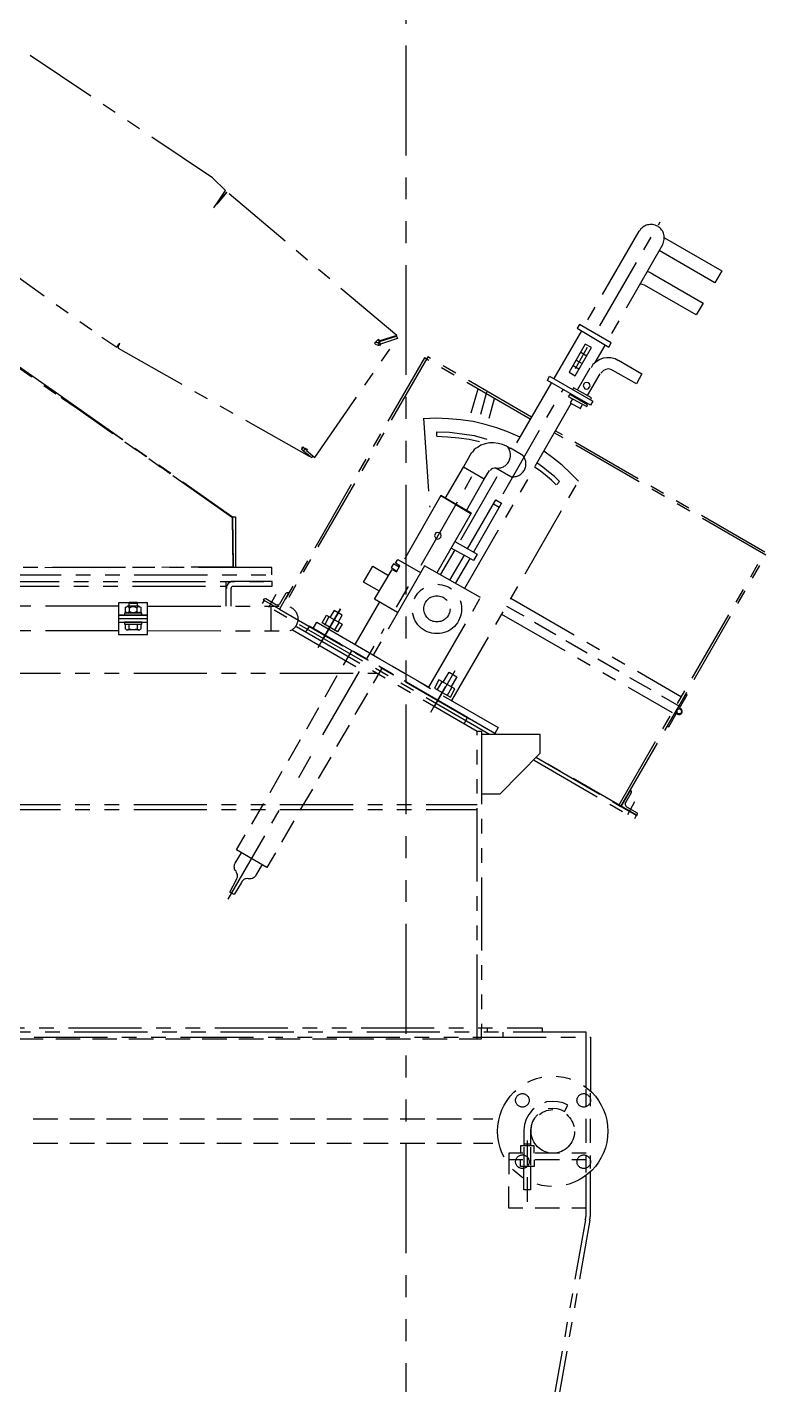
# Model space of a CAD drawing. Header units: inches. Extents: x 0 to 1408, y 0 to 1088.
# Drawn here: x 825.1 to 858.8, y 834.5 to 896.3 of the extents above; entities that cross this region are included whole.
import ezdxf

# ---------------------------------------------------------------- set-up
doc = ezdxf.new("R2010")
doc.units = ezdxf.units.IN
doc.header["$LTSCALE"] = 32
doc.header["$MEASUREMENT"] = 0
doc.linetypes.add('PHANTOM2', pattern=[1.25, 0.625, -0.125, 0.125, -0.125, 0.125, -0.125])
doc.layers.add('Layout-AM_11', color=92, linetype='PHANTOM2', lineweight=25)

# ---------------------------------------------------------------- blocks, each defined once
blk = doc.blocks.new('A$Cdb8327fd')
at = {"layer": 'Layout-AM_11', "ltscale": 0.25}
for points in [[(43.05, 96.665), (43.248, 96.962), (43.842, 97.854), (42.95, 98.713), (6.028, 123.548), (5.863, 123.647), (5.698, 123.68), (5.5, 123.68), (5.301, 123.614), (5.17, 123.515), (5.037, 123.35)], [(19.271, 99.406), (35.388, 87.847), (36.412, 87.154), (36.478, 87.253), (36.577, 87.385)], [(43.05, 96.698), (43.116, 96.764), (43.149, 96.831), (43.215, 96.896), (43.281, 96.962), (43.941, 97.755), (43.908, 97.722), (43.248, 96.929)], [(55.566, 87.947), (43.941, 97.755)], [(43.116, 96.831), (43.182, 96.896), (43.248, 96.962)], [(69.437, 88.607), (73.565, 95.708)], [(16.696, 94.882), (32.614, 83.719), (32.647, 83.752), (16.729, 94.915), (32.68, 83.752), (32.713, 83.752), (32.746, 83.719), (44.338, 75.562)], [(72.112, 95.08), (68.314, 88.541)], [(73.862, 94.618), (77.792, 92.372), (77.297, 91.546), (73.499, 93.759)], [(72.673, 92.339), (72.838, 92.273), (72.971, 92.207), (73.037, 92.174), (76.504, 90.159), (76.042, 89.367), (72.508, 91.381), (72.343, 91.447), (72.211, 91.48)], [(68.182, 88.277), (66.3, 85.007)], [(36.511, 87.22), (36.511, 87.088), (49.754, 79.591)], [(36.61, 87.418), (36.577, 87.352), (36.577, 87.319), (36.544, 87.286), (36.544, 87.253)], [(49.39, 80.087), (49.952, 79.624), (55.599, 87.749)], [(54.444, 87.352), (54.377, 87.253), (54.311, 87.451), (54.377, 87.55), (55.533, 87.913), (55.599, 87.749), (54.444, 87.352), (54.377, 87.55), (54.411, 87.583), (54.278, 87.682), (54.212, 87.616), (54.146, 87.55), (54.113, 87.484), (54.047, 87.418), (54.113, 87.352), (54.212, 87.319), (54.278, 87.286), (54.344, 87.286)], [(54.146, 87.517), (54.212, 87.484), (54.278, 87.484)], [(54.278, 87.649), (54.377, 87.55), (55.533, 87.947), (55.566, 87.947), (54.411, 87.583)], [(69.8, 87.319), (69.107, 86.097)], [(64.681, 82.233), (57.449, 86.427), (47.541, 69.254), (62.403, 60.701), (62.271, 60.767)], [(64.78, 82.365), (57.68, 86.494), (47.673, 69.188)], [(67.786, 85.701), (68.611, 87.154)], [(67.819, 86.262), (68.248, 86.031)], [(68.149, 86.824), (68.545, 86.56)], [(70.725, 86.229), (70.494, 86.361), (70.197, 86.427), (69.932, 86.427), (69.668, 86.394), (69.404, 86.295), (69.173, 86.13), (68.975, 85.965), (68.842, 85.734)], [(70.725, 86.262), (72.31, 85.338), (71.947, 84.644), (70.329, 85.569), (70.197, 85.635), (70.031, 85.668), (69.866, 85.635), (69.701, 85.569), (69.602, 85.469), (69.503, 85.371)], [(67.62, 85.899), (68.017, 85.668)], [(67.917, 84.248), (68.776, 85.734)], [(68.611, 83.851), (69.47, 85.338)], [(66.134, 84.743), (63.757, 80.615)], [(33.571, 83.059), (32.713, 83.62), (32.713, 83.719), (32.713, 83.62), (32.614, 83.719)], [(60.652, 82.663), (61.115, 84.314)], [(61.676, 83.983), (61.28, 82.564)], [(61.676, 83.983), (61.742, 84.116)], [(61.874, 82.299), (62.237, 83.653)], [(62.832, 77.147), (66.927, 84.248)], [(67.587, 83.62), (67.422, 83.356), (68.116, 82.96), (68.248, 83.224)], [(68.809, 83.554), (68.875, 83.686), (67.653, 84.38), (67.587, 84.248)], [(67.489, 83.323), (60.19, 70.674)], [(57.383, 82.299), (57.812, 76.223)], [(63.988, 81.011), (63.195, 81.342), (62.403, 81.639), (61.61, 81.87), (60.784, 82.068), (59.926, 82.2), (59.1, 82.266), (58.241, 82.299), (57.416, 82.266)], [(-6.323, 81.375), (7.614, 71.599), (47.013, 71.599), (47.013, 72.094), (7.778, 72.094), (7.778, 71.599)], [(58.307, 81.077), (58.307, 81.375), (59.166, 81.342), (60.024, 81.242), (60.85, 81.11), (61.709, 80.879)], [(61.213, 80.681), (60.52, 80.846), (59.794, 80.945), (59.034, 81.011), (58.307, 81.044)], [(64.945, 58.95), (71.847, 54.955), (71.947, 55.186), (65.111, 59.115), (70.89, 55.78), (80.798, 72.953), (66.333, 81.309)], [(70.758, 55.879), (80.731, 73.151), (66.398, 81.441)], [(49.06, 80.186), (49.06, 80.219), (49.093, 80.251), (49.093, 80.284), (49.126, 80.351), (49.192, 80.284), (49.292, 80.251), (49.357, 80.219), (49.423, 80.219)], [(49.192, 80.053), (49.06, 80.153), (49.159, 80.318)], [(49.82, 79.723), (49.754, 79.591), (49.192, 80.053), (49.292, 80.219)], [(49.457, 80.186), (49.39, 80.087), (49.357, 80.219)], [(58.869, 76.817), (60.124, 78.964), (60.685, 79.987)], [(59.331, 63.012), (67.984, 78.006), (67.422, 78.567), (66.861, 79.096), (66.234, 79.591), (65.606, 80.053)], [(61.015, 80.284), (60.916, 80.219), (60.85, 80.153), (60.784, 80.053), (60.718, 79.954)], [(63.327, 80.219), (63.063, 80.384), (62.799, 80.516), (62.502, 80.582), (62.204, 80.615), (61.907, 80.615), (61.61, 80.549), (61.313, 80.45), (61.049, 80.284)], [(57.218, 72.26), (61.181, 79.162)], [(60.322, 75.991), (61.544, 78.138), (60.124, 78.964)], [(63.36, 78.303), (62.337, 78.898), (62.237, 78.898), (62.105, 78.865), (62.006, 78.832), (61.94, 78.733)], [(66.465, 77.742), (66.134, 78.072), (65.738, 78.402), (65.375, 78.7), (64.979, 78.964)], [(66.498, 77.775), (66.696, 77.973), (66.333, 78.336), (65.936, 78.634), (65.54, 78.964), (65.144, 79.261)], [(62.403, 78.303), (59.794, 73.746)], [(61.544, 78.138), (61.907, 78.733)], [(58.572, 77.015), (55.963, 72.458)], [(60.652, 75.826), (58.572, 77.015), (60.586, 75.826), (58.572, 77.015), (60.652, 75.826), (58.307, 71.731)], [(60.388, 73.382), (62.337, 76.718), (62.732, 76.487), (60.817, 73.151)], [(62.171, 76.454), (62.568, 76.223)], [(44.305, 75.562), (44.536, 75.562), (44.536, 72.094)], [(44.338, 75.529), (44.371, 72.26), (44.371, 72.16), (44.338, 75.496)], [(59.529, 73.316), (58.538, 71.599)], [(59.529, 73.878), (60.421, 73.382), (61.049, 73.019), (60.817, 72.59), (60.157, 72.953), (59.166, 71.236)], [(59.265, 73.449), (60.157, 72.953)], [(55.599, 69.023), (54.047, 69.948), (55.236, 71.962), (55.533, 71.797), (55.764, 72.227), (55.467, 72.391), (55.632, 72.656), (57.185, 71.764)], [(55.731, 72.127), (55.335, 72.358), (55.17, 72.094), (55.566, 71.863)], [(60.553, 72.722), (59.563, 71.005)], [(31.491, 72.094), (44.371, 72.16)], [(44.139, 72.16), (44.139, 72.094)], [(54.377, 70.476), (53.287, 71.103), (53.915, 72.194), (55.005, 71.566)], [(7.481, 69.452), (7.481, 71.136), (43.875, 71.136), (43.875, 69.452)], [(7.481, 71.136), (46.847, 71.136)], [(7.481, 70.839), (43.875, 70.839)], [(44.371, 70.839), (47.046, 70.839), (47.046, 71.136), (44.371, 71.136), (44.238, 71.136), (44.139, 71.071), (44.041, 71.005), (43.974, 70.905), (43.908, 70.807), (43.908, 70.674)], [(44.205, 70.674), (44.205, 69.452)], [(44.371, 70.807), (44.305, 70.807), (44.272, 70.774), (44.238, 70.741), (44.238, 70.674)], [(55.533, 69.386), (56.359, 70.807)], [(37.27, 69.683), (36.544, 69.683), (36.544, 67.537), (38.525, 67.537), (38.525, 69.683), (37.798, 69.683)], [(37.831, 69.452), (37.831, 69.65), (37.798, 69.717), (37.27, 69.717), (37.237, 69.65), (37.237, 69.452)], [(37.831, 69.65), (37.237, 69.65)], [(61.907, 60.701), (46.385, 69.65), (46.518, 69.882)], [(48.102, 70.41), (48.168, 70.344), (47.541, 69.254), (46.451, 69.882), (46.484, 69.948), (46.518, 69.981), (46.583, 69.981)], [(46.616, 69.981), (47.343, 69.552)], [(46.815, 69.386), (47.31, 70.278)], [(47.376, 69.585), (47.409, 69.552), (47.475, 69.552), (47.508, 69.585), (47.541, 69.617)], [(47.574, 69.617), (48.004, 70.377)], [(48.102, 70.377), (48.037, 70.377), (48.004, 70.344)], [(54.377, 69.75), (52.693, 66.844)], [(63.36, 70.014), (75.018, 63.276)], [(36.544, 69.452), (10.453, 69.452)], [(38.525, 68.858), (36.544, 68.858), (38.525, 68.858)], [(37.931, 69.452), (37.138, 69.452)], [(37.931, 68.99), (37.138, 68.99)], [(37.766, 69.353), (37.667, 69.386), (37.534, 69.419), (37.403, 69.386), (37.303, 69.353)], [(37.303, 69.089), (37.403, 69.056), (37.534, 69.023), (37.667, 69.056), (37.766, 69.089)], [(38.525, 69.452), (48.301, 69.452)], [(46.98, 67.801), (46.98, 69.452)], [(50.645, 68.197), (50.943, 68.759)], [(51.57, 68.395), (51.834, 68.858), (51.273, 69.155), (51.009, 68.726)], [(62.732, 68.924), (74.391, 62.187)], [(63.063, 69.452), (64.252, 68.792)], [(36.544, 67.768), (10.453, 67.768)], [(36.544, 68.627), (38.525, 68.627)], [(36.544, 68.362), (38.525, 68.362)], [(38.063, 68.362), (37.006, 68.362)], [(37.006, 67.9), (37.006, 68.23), (38.063, 68.23), (38.063, 67.9)], [(37.039, 67.9), (37.072, 67.834), (37.204, 67.834), (37.237, 67.9)], [(37.931, 67.834), (37.138, 67.834)], [(37.798, 68.23), (37.798, 67.9), (37.667, 67.867), (37.534, 67.834), (37.403, 67.867), (37.27, 67.9), (37.27, 68.23)], [(37.831, 67.9), (37.864, 67.834), (37.997, 67.834), (38.03, 67.9)], [(38.525, 67.801), (48.301, 67.768)], [(48.433, 67.834), (53.552, 64.895)], [(48.697, 68.065), (61.049, 60.932)], [(60.157, 61.427), (60.388, 61.857), (49.589, 68.098), (49.324, 67.702)], [(50.183, 66.645), (51.207, 68.428)], [(50.514, 60.668), (54.708, 67.933)], [(51.306, 67.801), (51.636, 68.362)], [(64.979, 68.362), (66.431, 67.537)], [(67.125, 67.108), (68.578, 66.282)], [(52.462, 66.414), (51.9, 65.423)], [(54.542, 65.225), (53.948, 64.201)], [(58.142, 62.616), (59.563, 65.06)], [(58.736, 64.267), (59.133, 64.961), (59.661, 64.631), (59.265, 63.937)], [(69.305, 65.853), (70.758, 65.027)], [(-2.426, 64.895), (54.179, 64.895)], [(51.471, 64.697), (50.645, 63.243)], [(58.341, 63.772), (58.671, 64.301)], [(71.484, 64.598), (72.938, 63.772)], [(53.552, 63.508), (52.693, 62.054)], [(57.878, 62.22), (58.902, 63.97)], [(59.034, 63.376), (59.331, 63.904)], [(73.664, 63.343), (74.853, 62.649)], [(74.688, 62.385), (74.655, 62.352), (74.655, 62.22), (74.688, 62.187), (74.688, 62.154), (74.721, 62.121), (74.754, 62.088), (74.787, 62.088), (74.82, 62.054), (74.919, 62.054), (74.952, 62.088), (74.985, 62.088), (75.018, 62.121), (75.051, 62.154), (75.051, 62.187), (75.084, 62.22), (75.084, 62.319), (75.051, 62.352), (75.051, 62.385), (75.018, 62.418), (74.985, 62.451), (74.952, 62.451), (74.919, 62.484), (74.886, 62.484), (75.415, 63.409), (75.316, 63.475), (74.688, 62.385), (74.06, 61.295), (74.16, 61.229), (74.688, 62.154)], [(50.216, 62.517), (49.39, 61.064)], [(74.655, 62.121), (74.556, 62.154)], [(52.297, 61.328), (51.438, 59.875)], [(48.961, 60.337), (48.135, 58.885)], [(61.049, 40.654), (61.049, 60.932), (61.346, 60.932), (61.346, 40.654)], [(61.346, 56.638), (62.634, 56.638), (65.375, 59.413), (65.375, 60.701), (61.346, 60.701)], [(48.862, 57.761), (49.687, 59.214)], [(51.042, 59.149), (50.183, 57.696)], [(47.706, 58.158), (46.88, 56.705)], [(49.787, 56.969), (48.928, 55.516)], [(71.187, 55.978), (71.616, 56.738), (71.616, 56.804), (71.583, 56.837), (71.517, 56.87), (70.89, 55.78), (71.98, 55.152), (72.013, 55.219)], [(-2.426, 55.912), (61.049, 55.912)], [(44.041, 49.439), (48.004, 56.341)], [(46.451, 55.978), (45.626, 54.558)], [(71.22, 55.978), (71.187, 55.945), (71.187, 55.879), (71.22, 55.846), (71.253, 55.813)], [(72.013, 55.251), (72.013, 55.317), (71.98, 55.35), (71.22, 55.78)], [(71.352, 55.219), (71.847, 56.11)], [(-2.426, 55.582), (61.049, 55.582)], [(48.532, 54.789), (47.673, 53.336)], [(47.277, 52.609), (46.682, 51.619), (44.602, 52.808), (45.196, 53.831)], [(46.352, 51.817), (45.923, 51.09), (45.89, 51.024), (45.824, 50.958), (45.758, 50.892), (45.692, 50.859), (45.593, 50.826), (45.427, 50.826), (45.361, 50.859), (45.263, 50.826), (45.196, 50.826), (45.097, 50.793), (45.031, 50.727), (44.965, 50.661), (44.932, 50.595), (44.437, 49.77), (44.139, 49.934), (44.602, 50.793), (44.635, 50.859), (44.668, 50.958), (44.668, 51.123), (44.635, 51.189), (44.602, 51.256), (44.569, 51.354), (44.503, 51.42), (44.47, 51.487), (44.47, 51.586), (44.437, 51.652), (44.47, 51.751), (44.47, 51.817), (44.503, 51.916), (44.932, 52.609)], [(68.512, 36.625), (68.512, 40.357), (-9.23, 40.357), (-9.23, 40.027), (68.809, 40.027), (68.809, 36.361)], [(-6.885, 40.357), (-6.885, 40.654), (65.507, 40.654), (65.507, 40.357)], [(29.741, 39.894), (31.392, 39.894)], [(32.25, 39.894), (33.901, 39.894)], [(34.76, 39.894), (36.412, 39.894)], [(37.237, 39.894), (38.921, 39.894)], [(39.747, 39.894), (41.431, 39.894)], [(42.257, 39.894), (43.941, 39.894)], [(44.767, 39.894), (46.451, 39.894)], [(47.277, 39.894), (48.961, 39.894)], [(49.787, 39.894), (51.471, 39.894)], [(52.297, 39.894), (53.981, 39.894)], [(54.806, 39.894), (56.491, 39.894)], [(57.316, 39.894), (59.001, 39.894)], [(59.827, 39.894), (61.346, 39.894), (61.346, 40.654)], [(61.049, 39.894), (61.049, 40.654)], [(61.742, 40.654), (61.742, 40.357)], [(62.832, 40.027), (62.832, 40.357)], [(68.512, 35.304), (68.512, 36.46)], [(68.809, 35.304), (68.809, 36.196)], [(65.903, 35.139), (66.2, 35.172), (66.498, 35.139), (66.762, 35.073), (67.026, 34.941), (67.257, 35.37), (66.927, 35.535), (66.564, 35.601), (66.2, 35.634), (65.804, 35.601), (65.672, 35.535)], [(32.382, 34.412), (30.698, 34.412)], [(34.892, 34.412), (33.208, 34.412)], [(37.403, 34.412), (35.718, 34.412)], [(39.912, 34.412), (38.228, 34.412)], [(42.422, 34.412), (40.738, 34.412)], [(44.932, 34.412), (43.248, 34.412)], [(47.442, 34.412), (45.758, 34.412)], [(49.952, 34.412), (48.268, 34.412)], [(52.462, 34.412), (50.778, 34.412)], [(54.972, 34.412), (53.287, 34.412)], [(57.482, 34.412), (55.797, 34.412)], [(59.991, 34.412), (58.307, 34.412)], [(62.138, 34.412), (60.817, 34.412)], [(64.945, 35.139), (64.813, 35.04), (64.582, 34.743), (64.417, 34.412), (64.285, 34.049), (64.252, 33.686), (64.252, 32.596)], [(65.176, 34.743), (65.176, 34.709), (64.979, 34.478), (64.846, 34.248), (64.747, 33.95), (64.714, 33.686), (64.714, 32.596)], [(68.512, 32.794), (68.512, 34.445)], [(68.809, 32.794), (68.809, 34.445)], [(32.382, 32.761), (30.698, 32.761)], [(34.892, 32.761), (33.208, 32.761)], [(37.403, 32.761), (35.718, 32.761)], [(39.912, 32.761), (38.228, 32.761)], [(42.422, 32.761), (40.738, 32.761)], [(44.932, 32.761), (43.248, 32.761)], [(47.442, 32.761), (45.758, 32.761)], [(49.952, 32.761), (48.268, 32.761)], [(52.462, 32.761), (50.778, 32.761)], [(54.972, 32.761), (53.287, 32.761)], [(57.482, 32.761), (55.797, 32.761)], [(59.991, 32.761), (58.307, 32.761)], [(62.138, 32.761), (60.817, 32.761)], [(64.945, 32.101), (64.945, 32.596), (64.021, 32.596), (64.021, 32.101)], [(64.252, 32.728), (64.714, 32.728)], [(64.252, 32.497), (64.252, 31.242)], [(64.483, 32.959), (64.483, 31.275)], [(64.714, 32.497), (64.714, 31.275)], [(64.186, 32.101), (63.228, 32.101), (63.228, 30.648)], [(64.186, 31.638), (63.228, 31.638)], [(64.945, 31.638), (64.945, 31.176), (64.021, 31.176), (64.021, 31.638)], [(66.696, 32.101), (65.012, 32.101)], [(66.696, 31.638), (65.012, 31.638)], [(68.512, 32.101), (67.521, 32.101)], [(68.512, 31.638), (67.521, 31.638)], [(68.512, 30.779), (68.512, 31.936)], [(68.809, 31.044), (68.809, 31.936)], [(64.714, 31.176), (64.714, 29.591), (64.252, 29.591), (64.252, 31.176)], [(68.809, 27.774), (68.809, 30.846)], [(64.186, 28.336), (63.228, 28.336), (63.228, 29.822)], [(64.483, 30.449), (64.483, 28.765)], [(68.512, 27.774), (68.512, 30.582)], [(66.696, 28.336), (65.012, 28.336)], [(68.512, 28.336), (67.521, 28.336)], [(-19.038, 0.396), (-18.245, 3.864), (-17.915, 3.798), (64.285, 3.798), (68.479, 27.543)], [(64.615, 3.798), (68.776, 27.51)], [(68.446, 27.543), (68.479, 27.675), (68.479, 27.774)], [(68.743, 27.51), (68.776, 27.642), (68.776, 27.774)]]:
    blk.add_lwpolyline(points, dxfattribs=at)
for points in [[(72.145, 95.08, -0.999978), (73.73, 94.155), (69.965, 87.583)], [(63.393, 78.303, 0.678429), (64.186, 79.756), (63.327, 80.251)]]:
    blk.add_lwpolyline(points, format="xyb", dxfattribs=at)
for points in [[(70.064, 87.154), (70.23, 87.451), (68.05, 88.706), (67.884, 88.442)], [(68.875, 87.121), (68.446, 87.352), (67.356, 85.437), (67.753, 85.205)], [(65.87, 84.875), (66.002, 85.172), (68.975, 83.455), (68.809, 83.191)], [(68.776, 84.512), (68.743, 84.644), (68.644, 84.71), (68.545, 84.743), (68.413, 84.71), (68.347, 84.644), (68.314, 84.512), (68.347, 84.413), (68.413, 84.314), (68.545, 84.281), (68.644, 84.314), (68.743, 84.413)], [(32.713, 83.719), (32.647, 83.752), (32.68, 83.752)], [(32.713, 83.719), (44.338, 75.529), (44.338, 75.496), (33.571, 83.059)], [(68.611, 83.224), (67.389, 83.917), (67.29, 83.786), (68.545, 83.092)], [(58.605, 74.274), (58.572, 74.406), (58.472, 74.472), (58.374, 74.505), (58.241, 74.472), (58.175, 74.406), (58.142, 74.274), (58.175, 74.175), (58.241, 74.076), (58.374, 74.043), (58.472, 74.076), (58.572, 74.175)], [(57.746, 63.937), (61.28, 70.047), (57.449, 72.227), (53.948, 66.117)], [(38.129, 68.858), (38.129, 68.99), (36.94, 68.99), (36.94, 68.858)], [(37.006, 69.386), (37.072, 69.419), (37.138, 69.452), (37.204, 69.419), (37.27, 69.386), (37.27, 69.056), (37.204, 69.023), (37.138, 68.99), (37.072, 69.023), (37.006, 69.056)], [(38.063, 69.056), (37.997, 69.023), (37.931, 68.99), (37.864, 69.023), (37.798, 69.056), (37.798, 69.386), (37.864, 69.419), (37.931, 69.452), (37.997, 69.419), (38.063, 69.386)], [(51.702, 69.287), (50.414, 67.042)], [(51.504, 67.702), (50.448, 68.33), (50.745, 68.858), (51.834, 68.23)], [(38.129, 68.23), (38.129, 68.363), (36.94, 68.363), (36.94, 68.23)], [(49.853, 67.933), (50.084, 68.362), (62.502, 61.163), (62.271, 60.767)], [(58.142, 63.871), (59.232, 63.243), (59.529, 63.805), (58.44, 64.432)], [(75.051, 62.286), (75.018, 62.319), (75.018, 62.352), (74.985, 62.385), (74.952, 62.418), (74.919, 62.418), (74.886, 62.451), (74.853, 62.451), (74.82, 62.418), (74.787, 62.418), (74.754, 62.385), (74.721, 62.352), (74.721, 62.187), (74.754, 62.154), (74.787, 62.121), (74.952, 62.121), (74.985, 62.154), (75.018, 62.187), (75.018, 62.253)]]:
    blk.add_lwpolyline(points, close=True, dxfattribs=at)
for centre, radius in [((58.305, 69.27), 1.686), ((58.306, 69.279), 0.894), ((58.306, 69.279), 0.894), ((66.228, 33.586), 3.77), ((64.151, 35.702), 0.464), ((68.345, 35.702), 0.464), ((66.235, 33.581), 1.485), ((64.151, 31.508), 0.464), ((68.345, 31.508), 0.464)]:
    blk.add_circle(centre, radius, dxfattribs=at)
for centre, radius, start, end in [((62.443, 79.782), 0.891, 263.1158, 39.65829), ((47.975, 68.594), 0.845, 290.27195, 69.72805)]:
    blk.add_arc(centre, radius, start, end, dxfattribs=at)

msp = doc.modelspace()

# ---------------------------------------------------------------- linework, layer by layer
at = {"layer": 'Layout-AM_11', "ltscale": 0.25}
msp.add_line((842.358802, 985.446908), (842.358802, 650.740223), dxfattribs=at)

# ---------------------------------------------------------------- block references
at = {"layer": 'Layout-AM_11', "ltscale": 0.25, "xscale": 0.666666, "yscale": 0.666666, "zscale": 0.666666}
msp.add_blockref('A$Cdb8327fd', (804.908779, 823.610712), dxfattribs=at)

doc.saveas('drawing.dxf')
